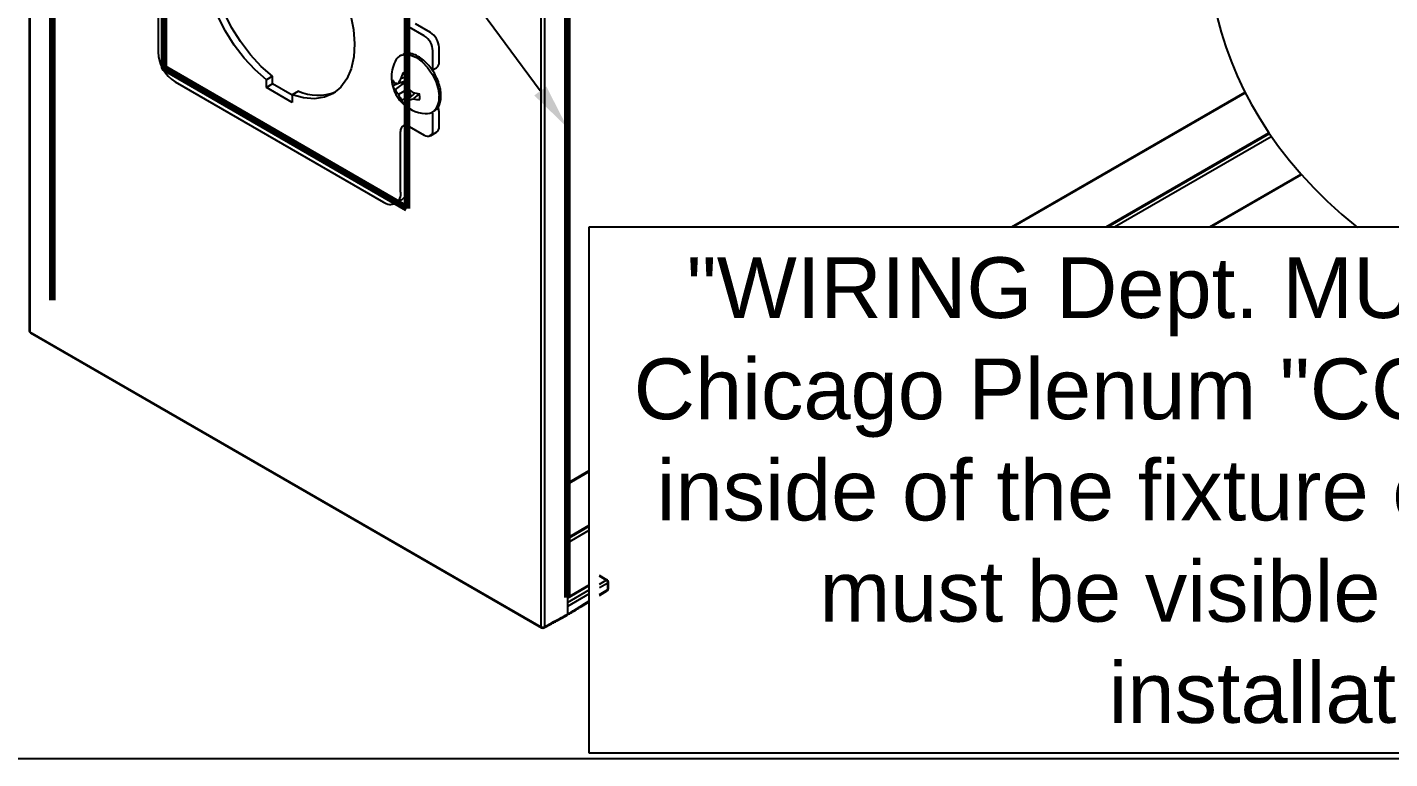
# Model space of a CAD drawing. Extents: x 0 to 13.3, y -7.3 to 0.
# Drawn here: x 2.82 to 8.43, y -7.31 to -4.3 of the extents above; entities that cross this region are included whole.
import ezdxf
from ezdxf import colors
from ezdxf.entities.mleader import LeaderData, LeaderLine
from ezdxf.math import Vec2, Vec3

# ---------------------------------------------------------------- set-up
doc = ezdxf.new("R2010")
doc.units = 0
doc.header["$LTSCALE"] = 0.5
doc.header["$MEASUREMENT"] = 0
for name, color, linetype in [('End Cap', 92, 'CONTINUOUS'), ('FAB DWG', 221, 'CONTINUOUS'), ('Hardware', 242, 'CONTINUOUS'), ('Housing', 150, 'CONTINUOUS')]:
    doc.layers.add(name, color=color, linetype=linetype)
doc.layers.add('Text-Unprinted', color=131, linetype='CONTINUOUS', plot=False)
doc.styles.add('LSAD_Standard', font='arial.ttf')

msp = doc.modelspace()

# ---------------------------------------------------------------- linework, layer by layer
at = {"layer": 'End Cap', "transparency": 16777216}
for p, q in [((2.8248, -2.5368), (2.8248, -5.5479)), ((2.8277, -2.5409), (2.8277, -5.552)), ((5.0398, -3.7012), (5.0398, -6.7128)), ((4.9317, -6.7665), (4.9317, -3.7555)), ((4.9457, -3.7556), (4.9457, -6.7666)), ((2.8277, -5.552), (4.9317, -6.7665)), ((2.8298, -5.5565), (4.9337, -6.7711)), ((5.2044, -6.5743), (5.1718, -6.5555)), ((5.1996, -6.5748), (5.1718, -6.5588)), ((5.0398, -6.667), (5.1299, -6.615)), ((5.1718, -6.5908), (5.1996, -6.5748)), ((5.2066, -6.587), (5.1718, -6.6071)), ((5.1718, -6.6344), (5.2066, -6.6128)), ((5.1718, -6.6377), (5.2047, -6.6173)), ((5.2066, -6.6128), (5.2066, -6.587)), ((5.2094, -6.6088), (5.2094, -6.583)), ((5.1299, -6.6313), (5.0398, -6.6833)), ((5.0985, -6.683), (5.1299, -6.6636)), ((5.1004, -6.6785), (5.1299, -6.6603)), ((4.9435, -6.7713), (4.9748, -6.7544)), ((4.9457, -6.7666), (4.977, -6.7498))]:
    msp.add_line(p, q, dxfattribs=at)
for centre, radius, start, end in [((2.8348, -5.5479), 0.01, 180, 240.0027), ((2.8296, -5.5475), 0.0048, 184.1293, 247.1908), ((2.8325, -5.5526), 0.0048, 172.814, 235.8738), ((5.2024, -6.5788), 0.00495, 65.3602, 124.6041), ((5.1917, -6.5875), 0.0149, 1.7215, 58.2785), ((5.1994, -6.583), 0.01, 0, 60.0027), ((5.1994, -6.6088), 0.01, 301.7291, 0), ((5.2017, -6.6134), 0.00494, 307.033, 6.4015), ((5.2045, -6.5825), 0.00495, 295.3879, 354.638), ((5.2045, -6.6084), 0.00495, 295.3879, 354.638), ((4.9364, -6.7671), 0.0048, 172.814, 235.8738), ((4.9387, -6.7529), 0.0154, 242.6565, 296.7662), ((4.9387, -6.7625), 0.01, 240.0027, 298.2656), ((4.9408, -6.7672), 0.00487, 302.6721, 6.5147)]:
    msp.add_arc(centre, radius, start, end, dxfattribs=at)
for centre, major_axis, ratio, start_param, end_param in [((5.0397, -2.6409), (2.5612, 4.283), 0.587369, 3.918493, 3.935981), ((5.0399, -2.6408), (2.4305, 4.3585), 0.567218, 3.918447, 3.935936)]:
    msp.add_ellipse(centre, major_axis=major_axis, ratio=ratio, start_param=start_param, end_param=end_param, dxfattribs=at)
for points in [[(4.9748, -6.7544), (4.9801, -6.7516), (5.0012, -6.7402), (5.0223, -6.7285), (5.0381, -6.7198)], [(5.0373, -6.7202), (5.0424, -6.7171), (5.0628, -6.7049), (5.0832, -6.6924), (5.0985, -6.683)]]:
    msp.add_open_spline(points, degree=3, knots=[0, 0, 0, 0, 0.250002, 1, 1, 1, 1], dxfattribs=at)
at = {"layer": 'FAB DWG', "color": 1, "lineweight": 90, "ltscale": 0.5, "transparency": 16777216}
msp.add_lwpolyline([(5.0398, -6.6461), (5.0398, -3.6931), (2.9185, -2.4684), (2.9185, -5.4215)], dxfattribs=at)
msp.add_lwpolyline([(4.3791, -5.0443), (3.3803, -4.4676), (3.3803, -3.3142), (4.3791, -3.8909)], close=True, dxfattribs=at)
at = {"layer": 'Hardware', "transparency": 16777216}
for p, q in [((3.3549, -4.1506), (3.3549, -4.4006)), ((4.4509, -4.3342), (4.389, -4.2985)), ((4.4763, -4.3195), (4.4144, -4.2838)), ((4.4863, -4.4569), (4.4863, -4.3954)), ((4.5117, -4.4422), (4.5117, -4.3808)), ((4.484, -4.4751), (4.5013, -4.4651)), ((3.4256, -4.5231), (4.283, -5.0181)), ((3.8267, -4.5005), (3.8013, -4.5152)), ((3.8013, -4.5466), (3.8013, -4.5152)), ((3.8267, -4.532), (3.8013, -4.5466)), ((3.8267, -4.532), (3.8267, -4.5005)), ((3.9073, -4.5785), (3.8267, -4.532)), ((3.9073, -4.6079), (3.8013, -4.5466)), ((3.9328, -4.5618), (3.9073, -4.5765)), ((3.9073, -4.5765), (3.9073, -4.6079)), ((4.5117, -4.7074), (4.5117, -4.6459)), ((4.389, -4.7067), (4.4509, -4.7425)), ((4.4863, -4.722), (4.4863, -4.6606)), ((4.3537, -4.9772), (4.3537, -4.7272)), ((4.3791, -4.9626), (4.3791, -4.7125)), ((4.4759, -4.7449), (4.5013, -4.7303)), ((4.333, -5.023), (4.3584, -5.0083))]:
    msp.add_line(p, q, dxfattribs=at)
at = {"layer": 'Hardware', "linetype": 'Continuous', "lineweight": 25, "transparency": 16777216}
for p, q in [((4.3514, -4.5275), (4.3215, -4.539)), ((4.3636, -4.5307), (4.331, -4.5551)), ((4.3777, -4.5194), (4.3434, -4.5299)), ((4.382, -4.5004), (4.3543, -4.5109)), ((4.3551, -4.5263), (4.3636, -4.5307)), ((4.3636, -4.5307), (4.382, -4.5489)), ((4.3852, -4.5525), (4.3454, -4.576)), ((4.3955, -4.5823), (4.3581, -4.5991)), ((4.4133, -4.569), (4.3843, -4.5962)), ((4.3857, -4.5529), (4.3955, -4.5823)), ((4.3955, -4.5823), (4.3956, -4.5856)), ((4.4304, -4.5727), (4.4054, -4.5937)), ((4.5196, -4.5749), (4.5191, -4.5703))]:
    msp.add_line(p, q, dxfattribs=at)
at = {"layer": 'Hardware', "transparency": 16777216, "flags": 128}
for points in [[(3.8013, -4.5152), (3.7542, -4.4741), (3.7096, -4.4261), (3.6685, -4.3723), (3.6321, -4.3141), (3.6011, -4.253), (3.5764, -4.1904), (3.5585, -4.1279), (3.548, -4.067), (3.545, -4.0092), (3.5496, -3.956), (3.5618, -3.9087), (3.5812, -3.8684), (3.6073, -3.8362), (3.6396, -3.8128), (3.6771, -3.7988), (3.719, -3.7945), (3.7643, -3.8001), (3.8117, -3.8155)], [(3.8267, -4.5005), (3.7796, -4.4594), (3.735, -4.4114), (3.694, -4.3576), (3.6575, -4.2994), (3.6265, -4.2383), (3.6018, -4.1757), (3.584, -4.1132), (3.5734, -4.0523), (3.5704, -3.9945), (3.5751, -3.9413), (3.5873, -3.894), (3.6066, -3.8537), (3.6328, -3.8215), (3.6487, -3.8083)], [(3.8969, -3.8646), (3.9443, -3.9041), (3.9896, -3.9507), (4.0315, -4.0034), (4.069, -4.0607), (4.1013, -4.1213), (4.1274, -4.1837), (4.1468, -4.2464), (4.159, -4.3078), (4.1636, -4.3663), (4.1606, -4.4206), (4.1501, -4.4693), (4.1322, -4.5112), (4.1075, -4.5453), (4.0765, -4.5707), (4.0401, -4.5868), (3.999, -4.5932), (3.9544, -4.5897), (3.9073, -4.5765)], [(4.3802, -4.7029), (4.3798, -4.7049), (4.3791, -4.7125)]]:
    msp.add_lwpolyline(points, dxfattribs=at)
at = {"layer": 'Hardware', "linetype": 'Continuous', "lineweight": 25, "transparency": 16777216, "flags": 128}
msp.add_lwpolyline([(4.3576, -4.413), (4.3728, -4.4101), (4.3949, -4.4131), (4.4185, -4.4236), (4.442, -4.4409), (4.4639, -4.4639), (4.4829, -4.4912), (4.4978, -4.5211), (4.5077, -4.5517), (4.5118, -4.5811)], dxfattribs=at)
at = {"layer": 'Hardware', "transparency": 16777216}
for centre, radius, start, end in [((4.4095, -4.3989), 0.0768, 2.6055, 57.3945), ((4.4349, -4.3843), 0.0768, 2.6055, 57.3945), ((3.5084, -4.3936), 0.1537, 182.6055, 237.3945), ((4.4647, -4.4604), 0.0218, 325.0402, 9.214), ((4.4879, -4.4452), 0.024, 304.0564, 7.2558), ((4.0127, -4.3824), 0.1964, 245.989, 291.7295), ((4.4095, -4.6641), 0.0768, 2.6055, 12.2802), ((4.4349, -4.6494), 0.0768, 2.6055, 16.6733), ((4.3752, -4.7237), 0.0218, 50.7967, 189.214), ((4.4879, -4.7104), 0.024, 304.0564, 7.2558), ((4.4647, -4.7255), 0.0218, 230.7967, 9.214), ((4.3106, -4.9842), 0.0437, 230.7967, 9.214), ((4.3315, -4.9686), 0.048, 304.0564, 7.2558)]:
    msp.add_arc(centre, radius, start, end, dxfattribs=at)
at = {"layer": 'Hardware', "linetype": 'Continuous', "lineweight": 25, "transparency": 16777216}
for centre, radius, start, end in [((4.3746, -4.458), 0.0481, 110.739, 156.6393), ((4.467, -4.5035), 0.151, 154.7008, 182.4846), ((4.5365, -4.5622), 0.1893, 156.0747, 164.2861), ((4.3421, -4.551), 0.069, 53.3215, 71.9158), ((4.467, -4.5035), 0.151, 182.4846, 265.2938), ((4.4004, -4.5239), 0.0804, 174.0931, 190.8762), ((4.3707, -4.4878), 0.0574, 208.9214, 224.5261), ((4.384, -4.513), 0.0678, 202.591, 218.4278), ((4.3501, -4.4274), 0.1028, 258.6179, 266.2662), ((4.4871, -4.5997), 0.1598, 146.2318, 154.0958), ((4.658, -4.5724), 0.2853, 164.3877, 169.9665), ((4.5981, -4.4947), 0.2228, 187.2356, 194.4065), ((4.4484, -4.4896), 0.1345, 209.1627, 220.001), ((4.4773, -4.5182), 0.1441, 203.6782, 214.1587), ((4.4742, -4.6248), 0.0943, 162.3536, 171.5234), ((4.5286, -4.3796), 0.2246, 229.3728, 236.3891), ((4.3741, -4.4212), 0.1754, 273.3576, 280.3006), ((4.4872, -4.2679), 0.3101, 254.4852, 259.5467), ((4.4375, -4.4001), 0.1963, 260.5865, 268.372), ((4.352, -4.588), 0.0804, 354.0931, 10.8762), ((4.4375, -4.5907), 0.0749, 315.134, 7.3572), ((4.431, -4.5642), 0.0808, 205.5415, 220.0377), ((4.4104, -4.5609), 0.069, 233.3215, 251.9158), ((4.4483, -4.5861), 0.0718, 200.2208, 214.2361), ((4.4603, -4.6066), 0.0478, 263.186, 309.3933)]:
    msp.add_arc(centre, radius, start, end, dxfattribs=at)
for points, knots in [([(4.4828, -4.4735), (4.4768, -4.4654), (4.4644, -4.4488), (4.4423, -4.4289), (4.4188, -4.414), (4.3952, -4.4062), (4.3755, -4.4046), (4.3656, -4.4088), (4.3623, -4.4102)], [0, 0, 0, 0, 0.174561, 0.356749, 0.540097, 0.724856, 0.908794, 1, 1, 1, 1]), ([(4.5191, -4.5703), (4.5189, -4.5669), (4.5179, -4.5543), (4.5122, -4.531), (4.5002, -4.502), (4.4898, -4.4823), (4.4831, -4.4739), (4.4828, -4.4735)], [0, 0, 0, 0, 0.1070329, 0.4013285, 0.695168, 0.9886268, 1, 1, 1, 1]), ([(4.4955, -4.641), (4.4978, -4.6393), (4.5055, -4.6339), (4.5136, -4.6184), (4.5195, -4.5978), (4.5196, -4.5821), (4.5196, -4.5749)], [0, 0, 0, 0, 0.127583, 0.429641, 0.739593, 1, 1, 1, 1]), ([(4.3824, -4.6046), (4.3823, -4.6047), (4.3779, -4.6086), (4.3735, -4.6124), (4.3691, -4.6162)], [0, 0, 0, 0, 0.017027, 1, 1, 1, 1])]:
    msp.add_open_spline(points, degree=3, knots=knots, dxfattribs=at)
at = {"layer": 'Housing', "transparency": 16777216}
for p, q in [((6.8682, -5.1203), (7.8291, -4.5656)), ((6.874, -5.1203), (7.8304, -4.5682)), ((7.2572, -5.1203), (7.9275, -4.7333)), ((7.2642, -5.1203), (7.9295, -4.7362)), ((7.2925, -5.1203), (7.9375, -4.7479)), ((7.6829, -5.1203), (8.0597, -4.9028)), ((7.6888, -5.1203), (8.0617, -4.905)), ((5.0398, -6.1758), (5.1299, -6.1238)), ((5.0398, -6.1792), (5.1299, -6.1272)), ((5.0398, -6.4004), (5.1299, -6.3484)), ((5.0398, -6.4044), (5.1299, -6.3524)), ((5.0398, -6.4208), (5.1299, -6.3688)), ((5.0398, -6.6461), (5.1299, -6.5941)), ((5.0398, -6.6495), (5.1299, -6.5975))]:
    msp.add_line(p, q, dxfattribs=at)
at = {"layer": 'Housing', "color": 1, "transparency": 16777216}
msp.add_open_spline([(6.3217, -0.7843), (7.7755, -1.6067), (7.6792, -3.0788), (7.5829, -4.5508), (8.2923, -5.1227)], degree=3, knots=[0.064531, 0.064531, 0.064531, 0.064531, 1, 1.807725, 1.807725, 1.807725, 1.807725], dxfattribs=at)
at = {"layer": 'Text-Unprinted', "ltscale": 0.5, "transparency": 16777216}
msp.add_lwpolyline([(0, 0), (13.2823, 0), (13.2823, -7.3102), (0, -7.3102)], close=True, dxfattribs=at)

# ---------------------------------------------------------------- texts
at = {"layer": 'FAB DWG', "transparency": 16777216, "insert": (8.1544, -5.2456), "char_height": 0.25, "width": 5.798391, "attachment_point": 2, "style": 'LSAD_Standard', "bg_fill": 16, "box_fill_scale": 1.5, "bg_fill_color": 256, "bg_fill_transparency": 0}
msp.add_mtext('"WIRING Dept. MUST APPLY the Chicago Plenum "CCEA" label to the inside of the fixture extrusion. Label must be visible after fixture installation"', dxfattribs=at)

# ---------------------------------------------------------------- leaders
at = {"layer": 'FAB DWG', "ltscale": 0.5, "transparency": 16777216}
ml = msp.add_multileader_mtext('Standard', dxfattribs=at)
ml.set_content('\\A1;{\\fArial|b1|i0|c0|p34;\\LWIRING NOTE:\\P}SEAL END PLATES WITH PLENUM RATED ALUMINUM TAPE', color=256, style='LSAD_Standard')
ml.set_leader_properties()
ml.build(insert=Vec2(0, 0))
ml.multileader.update_dxf_attribs({"text_left_attachment_type": 2, "dogleg_length": 0.36, "arrow_head_size": 0.1875})
ctx = ml.context
ctx.base_point, ctx.char_height, ctx.arrow_head_size, ctx.landing_gap_size, ctx.plane_origin = Vec3(0.0351, -4.74), 0.1875, 0.1875, 0.09, Vec3(5.7281, 13.667)
ctx.left_attachment, ctx.text_align_type = 2, 2
notes = []
notes.append((ctx, [(1, (1, 1, 0), (2.6922, -4.1118), (-1, 0), 0.1297, [(3, [(5.0398, -4.7117), (3.7329, -2.9386), (2.9185, -3.2986), (4.1467, -3.7567)], 0, [])])]))
ctx.mtext.insert, ctx.mtext.width, ctx.mtext.defined_height, ctx.mtext.alignment, ctx.mtext.flow_direction = Vec3(2.4726, -4.0181), 2.351815, 1.4978, 3, 5
for ctx, leaders in notes:
    for number, flags, end, landing, length, lines in leaders:
        leader = LeaderData()
        leader.index, (leader.has_last_leader_line, leader.has_dogleg_vector, leader.attachment_direction) = number, flags
        leader.last_leader_point, leader.dogleg_vector, leader.dogleg_length = Vec3(end), Vec3(landing), length
        for number, points, colour, breaks in lines:
            line = LeaderLine()
            line.index, line.vertices, line.color, line.breaks = number, Vec3.list(points), colors.encode_raw_color(colour), breaks
            leader.lines.append(line)
        ctx.leaders.append(leader)

doc.saveas('drawing.dxf')
